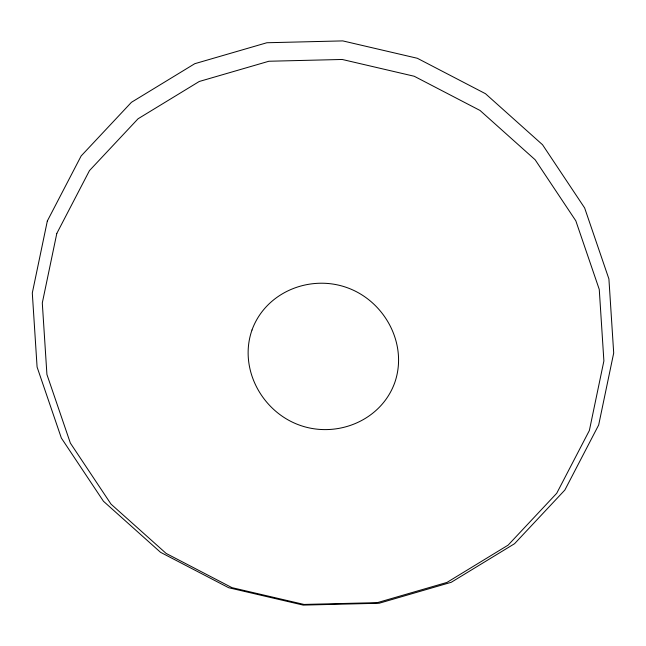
<?xml version="1.0" encoding="UTF-8"?>
<svg xmlns="http://www.w3.org/2000/svg" width="646" height="646" viewBox="0 0 646 646"><rect width="100%" height="100%" fill="white"/><g stroke="black" fill="none" stroke-linecap="round" stroke-linejoin="round"><path stroke-width="0.97" d="M47.328 221.005L32.3 292.993L37.088 367.033L61.362 438.061L103.457 501.256L160.523 552.298L228.66 587.723L303.224 605.1L379.137 603.251L451.223 582.304L514.571 543.69L564.862 490.031L598.672 424.995L613.7 353.007L608.912 278.967L584.638 207.939L542.543 144.744L485.477 93.702L417.34 58.277L342.776 40.9L266.863 42.749L194.777 63.696L131.429 102.31L81.138 155.969L47.328 221.005M56.808 233.432L42.297 302.966L46.924 374.478L70.366 443.091L111.031 504.138L166.151 553.436L231.971 587.65L303.991 604.438L377.321 602.653L446.951 582.426L508.136 545.119L556.715 493.294L589.378 430.47L603.889 360.936L599.262 289.424L575.82 220.811L535.154 159.772L480.035 110.466L414.223 76.252L342.194 59.464L268.873 61.249L199.243 81.485L138.05 118.783L89.471 170.609L56.808 233.432M251.997 330.009C238.56 368.277 261.606 411.203 298.936 424.923C336.243 438.779 380.849 420.998 394.698 382.812C408.143 344.544 385.097 301.617 347.766 287.898C310.46 274.041 265.853 291.814 251.997 330.009"/></g></svg>
